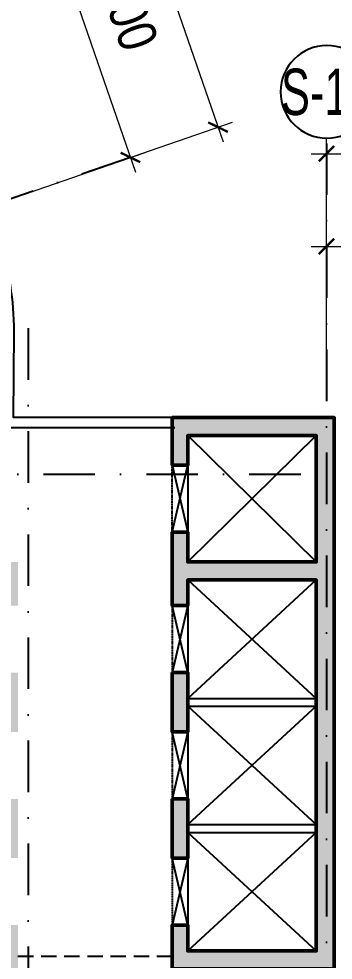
# Model space of a CAD drawing. Header units: millimetres. Extents: x -146681 to 1327256, y -72704 to 46237.
# Drawn here: x 880042 to 886155, y -21994 to -3725 of the extents above; entities that cross this region are included whole.
import ezdxf
from ezdxf.enums import TextEntityAlignment as Align

# ---------------------------------------------------------------- set-up
doc = ezdxf.new("R2010")
doc.units = ezdxf.units.MM
doc.header["$MEASUREMENT"] = 0
doc.linetypes.add('DASHDOT', pattern=[1, 0.5, -0.25, 0, -0.25])
doc.linetypes.add('DASHED', pattern=[4.5, 3, -1.5])
for name, color, linetype in [('AUDIT_I_220807103235-17', 50, 'Continuous'), ('ccu11-Khuat', 9, 'DASHED'), ('ccu11-Manh', 8, 'Continuous'), ('ccu11-Thay', 7, 'Continuous'), ('KC2-DIM', 251, 'Continuous'), ('KT-Dim', 8, 'Continuous'), ('KT-Hatch', 251, 'Continuous'), ('KT-Luoi truc South Tower', 8, 'DASHDOT'), ('Xref_ST_MBDV Cot vach 30.7.2022|Xref_ST_MBDV Cot vach 30.7.2022|Xref_ST_MBDV Cot vach 30.7.2022|Xref_ST_MBDV Cot vach 30.7.2022|A-GRID-SYM', 50, 'Continuous')]:
    doc.layers.add(name, color=color, linetype=linetype)
doc.layers.add('KT-Kich thuoc', color=159, linetype='Continuous', lineweight=18)
doc.layers.add('ST_MBDV Cot vach 220805$0$Xref_ST_MBDV Cot vach 30.7.2022$0$KT-Net cot vach', color=6, linetype='Continuous', lineweight=50)
doc.styles.add('Arial Narrow', font='ARIALN.TTF')
doc.styles.add('HBA-Text', font='GOTHIC.TTF')
doc.dimstyles.new('CCU_1-300', dxfattribs={"dimscale": 300, "dimtxt": 2.5, "dimasz": 1, "dimexe": 1, "dimexo": 2, "dimgap": 0.5, "dimtad": 1, "dimdec": 0, "dimdsep": 46, "dimtxsty": 'Arial Narrow', "dimblk": 'ARCHTICK', "dimcen": -1, "dimdle": 1, "dimclrd": 256, "dimclre": 256, "dimclrt": 3, "dimadec": 0, "dimazin": 2, "dimtfac": 0.1, "dimtdec": 0, "dimtix": 1, "dimtmove": 2, "dimatfit": 1, "dimfxl": 1, "dimtvp": 0.833333, "dimtolj": 1, "dimtzin": 12, "dimarcsym": 0})

# ---------------------------------------------------------------- blocks, each defined once
blk = doc.blocks.new('_ArchTick')
at = {"color": 0, "const_width": 0.15}
blk.add_lwpolyline([(-0.5, -0.5), (0.5, 0.5)], dxfattribs=at)
blk = doc.blocks.new('*D475')
at = {"layer": 'Defpoints', "color": 0, "transparency": 16777216}
for p in [(-42197, 37814, 0), (-37735, 33219), (-40305, 32332, 0)]:
    blk.add_point(p, dxfattribs=at)
at = {"layer": 'KT-Kich thuoc', "lineweight": -2, "transparency": 16777216}
for p, q in [((-39726, 38985), (-37637, 32935)), ((-41630, 38010), (-39344, 38799)), ((-39737, 32528), (-37452, 33317))]:
    blk.add_line(p, q, dxfattribs=at)
at = {"layer": 'KT-Kich thuoc', "lineweight": -2, "transparency": 16777216, "xscale": 300, "yscale": 300, "zscale": 300}
for p, rotation in [((-39628, 38701), 109.0471074798708), ((-37735, 33219), 289.0471074798708)]:
    blk.add_blockref('_ArchTick', p, dxfattribs=dict(at, rotation=rotation))
at = {"layer": 'KT-Kich thuoc', "color": 3, "transparency": 16777216, "insert": (-37846, 36248), "char_height": 750, "attachment_point": 5, "rotation": 289.0471, "style": 'Arial Narrow'}
blk.add_mtext('\\A1;5800', dxfattribs=at)
blk = doc.blocks.new('*D453')
at = {"layer": 'Defpoints', "color": 0, "transparency": 16777216}
for p in [(-48876, 62062, 0), (-36033, 33807), (-38792, 32854, 0)]:
    blk.add_point(p, dxfattribs=at)
at = {"layer": 'KT-Kich thuoc', "lineweight": -2, "transparency": 16777216}
for p, q in [((-46215, 63298), (-35935, 33523)), ((-48308, 62258), (-45834, 63113)), ((-38225, 33050), (-35749, 33904))]:
    blk.add_line(p, q, dxfattribs=at)
at = {"layer": 'KT-Kich thuoc', "lineweight": -2, "transparency": 16777216, "xscale": 300, "yscale": 300, "zscale": 300}
for p, rotation in [((-46117, 63015), 109.0471074798708), ((-36033, 33807), 289.0471074798708)]:
    blk.add_blockref('_ArchTick', p, dxfattribs=dict(at, rotation=rotation))
at = {"layer": 'KT-Kich thuoc', "color": 3, "transparency": 16777216, "insert": (-40571, 48585), "char_height": 750, "attachment_point": 5, "rotation": 289.0471, "style": 'Arial Narrow'}
blk.add_mtext('\\A1;30900', dxfattribs=at)
blk = doc.blocks.new('*D455')
at = {"layer": 'Defpoints', "color": 0, "transparency": 16777216}
for p in [(-25223, 31492), (-33923, 28684, 0), (-25223, 28649, 0)]:
    blk.add_point(p, dxfattribs=at)
at = {"layer": 'KT-Kich thuoc', "lineweight": -2, "transparency": 16777216}
for p, q in [((-33923, 29284), (-33923, 31792)), ((-25223, 29249), (-25223, 31792)), ((-34223, 31492), (-24923, 31492))]:
    blk.add_line(p, q, dxfattribs=at)
at = {"layer": 'KT-Kich thuoc', "lineweight": -2, "transparency": 16777216, "xscale": 300, "yscale": 300, "zscale": 300, "rotation": 180}
blk.add_blockref('_ArchTick', (-33923, 31492), dxfattribs=at)
at = {"layer": 'KT-Kich thuoc', "lineweight": -2, "transparency": 16777216, "xscale": 300, "yscale": 300, "zscale": 300}
blk.add_blockref('_ArchTick', (-25223, 31492), dxfattribs=at)
at = {"layer": 'KT-Kich thuoc', "color": 3, "transparency": 16777216, "insert": (-29573, 32025), "char_height": 750, "attachment_point": 5, "style": 'Arial Narrow'}
blk.add_mtext('\\A1;8700', dxfattribs=at)
blk = doc.blocks.new('*D459')
at = {"layer": 'Defpoints', "color": 0, "transparency": 16777216}
for p in [(-6323, 33292), (-33923, 28921), (-6323, 28921)]:
    blk.add_point(p, dxfattribs=at)
at = {"layer": 'KT-Kich thuoc', "lineweight": -2, "transparency": 16777216}
for p, q in [((-33923, 29521), (-33923, 33592)), ((-6323, 29521), (-6323, 33592)), ((-34223, 33292), (-6023, 33292))]:
    blk.add_line(p, q, dxfattribs=at)
at = {"layer": 'KT-Kich thuoc', "lineweight": -2, "transparency": 16777216, "xscale": 300, "yscale": 300, "zscale": 300, "rotation": 180}
blk.add_blockref('_ArchTick', (-33923, 33292), dxfattribs=at)
at = {"layer": 'KT-Kich thuoc', "lineweight": -2, "transparency": 16777216, "xscale": 300, "yscale": 300, "zscale": 300}
blk.add_blockref('_ArchTick', (-6323, 33292), dxfattribs=at)
at = {"layer": 'KT-Kich thuoc', "color": 3, "transparency": 16777216, "insert": (-20123, 33825), "char_height": 750, "attachment_point": 5, "style": 'Arial Narrow'}
blk.add_mtext('\\A1;27600', dxfattribs=at)
blk = doc.blocks.new('GRID-SYM-flat-73')
at = {"layer": 'Xref_ST_MBDV Cot vach 30.7.2022|Xref_ST_MBDV Cot vach 30.7.2022|Xref_ST_MBDV Cot vach 30.7.2022|Xref_ST_MBDV Cot vach 30.7.2022|A-GRID-SYM'}
blk.add_circle((0, 0, 0), 900, dxfattribs=at)
at = {"layer": 'Xref_ST_MBDV Cot vach 30.7.2022|Xref_ST_MBDV Cot vach 30.7.2022|Xref_ST_MBDV Cot vach 30.7.2022|Xref_ST_MBDV Cot vach 30.7.2022|A-GRID-SYM', "style": 'HBA-Text'}
blk.add_attdef('GRID', text='', height=900, rotation=359.6303, dxfattribs=at).set_placement((0, 0, 0), align=Align.MIDDLE_CENTER)
blk = doc.blocks.new('MBCV-T38')
at = {"layer": 'KT-Hatch'}
h = blk.add_hatch(dxfattribs=at)
h.set_pattern_fill('BTCT', color=256, scale=30)
h.set_pattern_definition([(50, (44510.04, -29192.65), (215.17805, -18.82564), [22.5, -247.5]), (355, (44510.04, -29192.65), (-41.6254, 225.6576), [18, -198]), (100.4514, (44527.97, -29194.21), (173.5528, 206.8319), [19.1221, -210.3426]), (46.1842, (44510.04, -29132.65), (320.1723, -49.6557), [33.75, -371.25]), (96.6356, (44536.72, -29136.78), (280.3988, 292.2354), [28.683, -315.514]), (351.1842, (44510.04, -29132.65), (280.3986, 292.2356), [27, -297]), (21, (44540.04, -29147.65), (179.0721, -120.78567), [22.5, -247.5]), (326, (44540.04, -29147.65), (72.9946, 217.545), [18, -198]), (71.4514, (44554.96, -29157.71), (252.0668, 96.75915), [19.1221, -210.3426]), (37.5, (44510.04, -29192.65), (3.64796, 99.86816), [0, -195.6, 0, -201, 0, -198.75]), (7.5, (44510.04, -29192.65), (78.92086, 118.32351), [0, -114.6, 0, -191.1, 0, -75.75]), (327.5, (44443.14, -29192.65), (160.14673, -6.76646), [0, -75, 0, -234, 0, -310.5]), (317.5, (44413.14, -29192.65), (174.95585, 30.0315), [0, -97.5, 0, -155.4, 0, -220.5]), (45, (44510.04, -29192.65), (-79.54951, 79.54951), []), (45, (44563.07, -29192.65), (-79.54951, 79.54951), [])])
h.paths.add_polyline_path([(7587, -9572), (7887, -9572), (7887, -8422), (7587, -8422)], flags=17)
h.paths.add_polyline_path([(7887, -5972), (7587, -5972), (7587, -7122), (7887, -7122)], flags=17)
h.paths.add_polyline_path([(7587, -4672), (7887, -4672), (7887, -4172), (10387, -4172), (10387, -11372), (7887, -11372), (7887, -10872), (7587, -10872), (7587, -11722), (10737, -11722), (10737, -1022), (7587, -1022), (7587, -1947), (7887, -1947), (7887, -1372), (10387, -1372), (10387, -3822), (7887, -3822), (7887, -3247), (7587, -3247)])
h.paths.add_polyline_path([(4287, -11372), (1787, -11372), (1787, -4172), (4287, -4172), (4287, -4672), (4587, -4672), (4587, -3822), (1437, -3822), (1437, -11722), (4587, -11722), (4587, -10872), (4287, -10872)])
h.paths.add_polyline_path([(4287, -9572), (4587, -9572), (4587, -8422), (4287, -8422)], flags=17)
h.paths.add_polyline_path([(4287, -7122), (4587, -7122), (4587, -5972), (4287, -5972)], flags=17)
at = {"layer": 'ccu11-Khuat', "color": 6, "ltscale": 0.2}
blk.add_line((7587, -3247, 0), (7587, -1947, 0), dxfattribs=at)
at = {"layer": 'ccu11-Khuat', "color": 6, "ltscale": 0.2, "elevation": 0}
for points in [[(7587, -4672), (7587, -5972)], [(7587, -7122), (7587, -8422)], [(7587, -9572), (7587, -10872)]]:
    blk.add_lwpolyline(points, dxfattribs=at)
at = {"layer": 'ccu11-Manh'}
for p, q in [((7587, -3247, 0), (7887, -1947, 0)), ((7587, -1947, 0), (7887, -3247, 0))]:
    blk.add_line(p, q, dxfattribs=at)
at = {"layer": 'ccu11-Thay', "color": 6, "ltscale": 0.5}
blk.add_line((7887, -1947, 0), (7887, -3247, 0), dxfattribs=at)
at = {"layer": 'ccu11-Thay', "color": 6, "ltscale": 0.5, "elevation": 0}
for points in [[(7887, -4672), (7887, -5972)], [(7887, -7122), (7887, -8422)], [(7887, -9572), (7887, -10872)]]:
    blk.add_lwpolyline(points, dxfattribs=at)
at = {"layer": 'ST_MBDV Cot vach 220805$0$Xref_ST_MBDV Cot vach 30.7.2022$0$KT-Net cot vach', "elevation": 0}
for points in [[(7587, -1947), (7587, -1022), (10737, -1022), (10737, -11722), (7587, -11722), (7587, -10872), (7887, -10872), (7887, -11372), (10387, -11372), (10387, -4172), (7887, -4172), (7887, -4672), (7587, -4672), (7587, -3247), (7887, -3247), (7887, -3822), (10387, -3822), (10387, -1372), (7887, -1372), (7887, -1947)], [(7587, -5972), (7887, -5972), (7887, -7122), (7587, -7122)], [(7587, -8422), (7887, -8422), (7887, -9572), (7587, -9572)]]:
    blk.add_lwpolyline(points, close=True, dxfattribs=at)
blk = doc.blocks.new('mbkc-t38')
blk.add_line((6200, 10700, 0), (3064, 10700, 0))
at = {"elevation": 0}
for points in [[(6200, 10700), (3064, 10700), (3074, 12373, 0.085159), (2784, 14138), (1049, 19152), (-3079, 31083, 0.260467), (-5870, 33557), (-20929, 37908, 0.435644), (-25490, 33654, 0.102481), (-25386, 32033), (-24080, 28306), (-24089, 28303)], [(6200, 10500), (2863, 10500), (2874, 12375, 0.085159), (2595, 14072), (860, 19087), (-3268, 31017, 0.260924), (-5919, 33363), (-20964, 37710, 0.472688), (-25256, 33136, 0.364297)]]:
    blk.add_lwpolyline(points, format="xyb", dxfattribs=at)
at = {"ltscale": 0.5, "elevation": 0}
for points in [[(6450, 5250), (8950, 5250)], [(6450, 5100), (8950, 5100)], [(6450, 2800), (8950, 2800)], [(6450, 2650), (8950, 2650)]]:
    blk.add_lwpolyline(points, dxfattribs=at)
at = {"layer": 'ccu11-Khuat', "color": 6, "ltscale": 0.2}
blk.add_line((6150, 8475, 0), (6150, 9775, 0), dxfattribs=at)
at = {"layer": 'ccu11-Khuat', "ltscale": 100}
blk.add_line((3150, 250), (6150, 250, 0), dxfattribs=at)
at = {"layer": 'ccu11-Khuat', "color": 6, "ltscale": 0.2, "elevation": 0}
for points in [[(6150, 7050), (6150, 5750)], [(6150, 4600), (6150, 3300)], [(6150, 2150), (6150, 850)]]:
    blk.add_lwpolyline(points, dxfattribs=at)
at = {"layer": 'ccu11-Manh'}
for p, q in [((6150, 8475, 0), (6450, 9775, 0)), ((6150, 9775, 0), (6450, 8475, 0))]:
    blk.add_line(p, q, dxfattribs=at)
at = {"layer": 'ccu11-Manh', "elevation": 0}
for points in [[(6450, 10350), (8950, 7900)], [(8950, 10350), (6450, 7900)], [(6450, 7550), (8950, 5250)], [(8950, 7550), (6450, 5250)], [(6450, 5100), (8950, 2800)], [(8950, 5100), (6450, 2800)], [(6450, 2650), (8950, 350)], [(8950, 2650), (6450, 350)]]:
    blk.add_lwpolyline(points, dxfattribs=at)
at = {"layer": 'ccu11-Thay', "color": 6, "ltscale": 0.5}
blk.add_line((6450, 9775, 0), (6450, 8475, 0), dxfattribs=at)
at = {"layer": 'ccu11-Thay', "color": 6, "ltscale": 0.5, "elevation": 0}
for points in [[(6450, 7050), (6450, 5750)], [(6450, 4600), (6450, 3300)], [(6450, 2150), (6450, 850)]]:
    blk.add_lwpolyline(points, dxfattribs=at)
at = {"layer": 'KC2-DIM', "ltscale": 0.5, "elevation": 0}
for points in [[(6450, 7050), (6150, 5750)], [(6450, 5750), (6150, 7050)], [(6450, 4600), (6150, 3300)], [(6450, 3300), (6150, 4600)], [(6450, 2150), (6150, 850)], [(6450, 850), (6150, 2150)]]:
    blk.add_lwpolyline(points, dxfattribs=at)
at = {"layer": 'ccu11-Khuat'}
blk.add_blockref('MBCV-T38', (-1437, 11722, 0), dxfattribs=at)
blk = doc.blocks.new('Asix South Tower')
at = {"layer": 'KT-Luoi truc South Tower', "ltscale": 2000}
for p, q in [((-33923, 33491.9), (-33923, -4459.1)), ((-37735.1, 33218.9), (-103274.2, 10591.7)), ((-39723, 29903.8), (-39723, -4459.1)), ((-49426.2, 27070.4), (10118.8, 27070.4))]:
    blk.add_line(p, q, dxfattribs=at)
at = {"layer": 'KT-Dim'}
ref = blk.add_blockref('GRID-SYM-flat-73', (-33917.9, 34491.9, 0), dxfattribs=dict(at, xscale=-1, rotation=179.6748020054017))
ref.add_attrib('GRID', 'S-15', dxfattribs={"layer": 'AUDIT_I_220807103235-17', "height": 900, "style": 'HBA-Text', "width": 0.7}).set_placement((-33917.9, 34491.9, 0), align=Align.MIDDLE_CENTER)
at = {"layer": 'KT-Kich thuoc'}
dim = blk.add_linear_dim(base=(-36033, 33806.5), p1=(-48875.5, 62062.4, 0), p2=(-38792.1, 32854, 0), angle=109.04711, dimstyle='CCU_1-300', dxfattribs=at)
dim.commit()
dim.dimension.update_dxf_attribs({"geometry": '*D453', "text_midpoint": (-40571.3, 48584.6)})
dim = blk.add_linear_dim(base=(-37735.1, 33218.9), p1=(-42196.7, 37814.5, 0), p2=(-40304.5, 32331.8, 0), angle=109.04711, dimstyle='CCU_1-300', dxfattribs=at)
dim.commit()
dim.dimension.update_dxf_attribs({"geometry": '*D475', "text_midpoint": (-37846.3, 36248.5), "dimtype": 128})
for base, p1, p2, picture, middle in [((-6323, 33291.9), (-33923, 28921.3), (-6323, 28921.3), '*D459', (-20123, 33824.8)), ((-25223, 31491.9), (-33923, 28684.3, 0), (-25223, 28648.7, 0), '*D455', (-29573, 32024.8))]:
    dim = blk.add_linear_dim(base=base, p1=p1, p2=p2, dimstyle='CCU_1-300', dxfattribs=at)
    dim.commit()
    dim.dimension.update_dxf_attribs({"geometry": picture, "text_midpoint": middle})

msp = doc.modelspace()

# ---------------------------------------------------------------- block references
msp.add_blockref('mbkc-t38', (876875.3, -22163.9, 0))
at = {"layer": 'KT-Kich thuoc'}
msp.add_blockref('Asix South Tower', (919947.9, -39634.4), dxfattribs=at)

doc.saveas('drawing.dxf')
